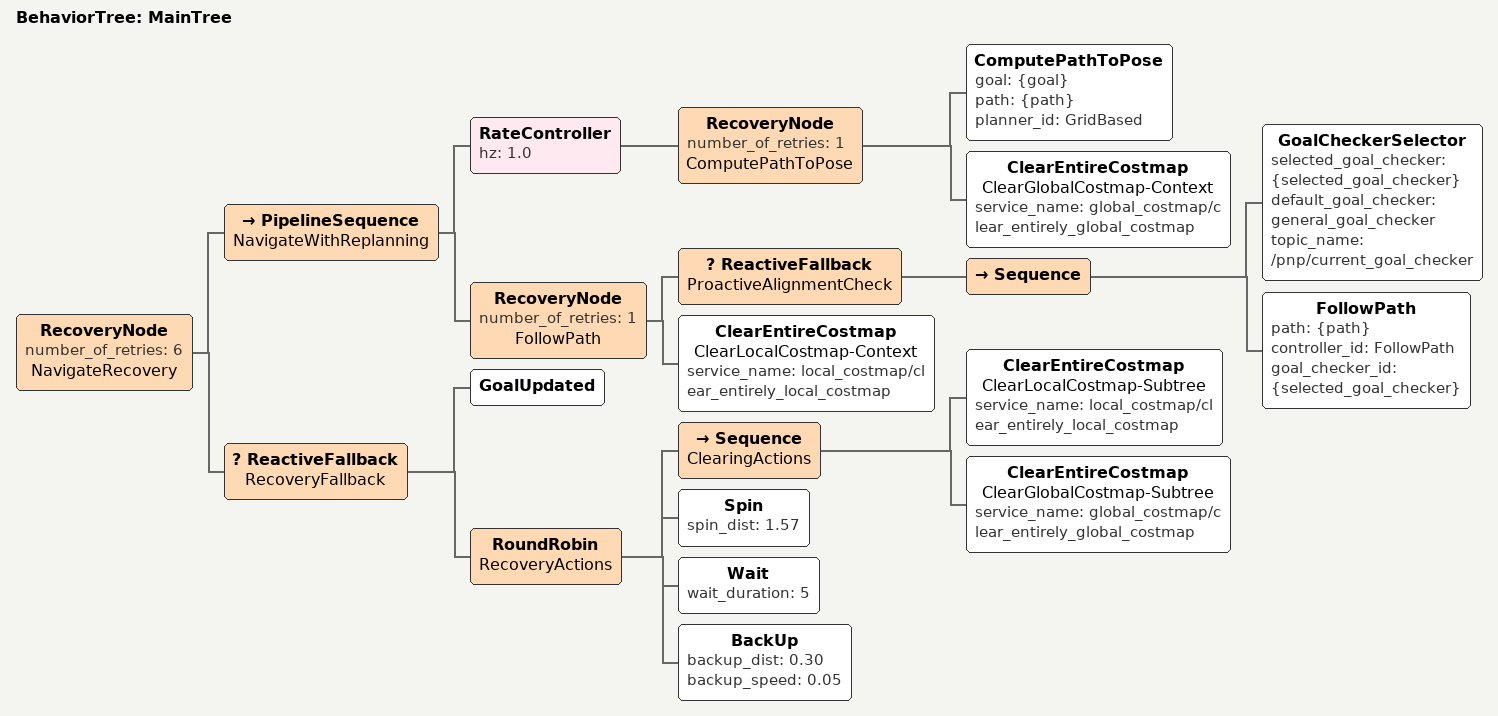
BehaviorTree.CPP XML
<root main_tree_to_execute="MainTree">
  <BehaviorTree ID="MainTree">
    <RecoveryNode number_of_retries="6" name="NavigateRecovery">

      <PipelineSequence name="NavigateWithReplanning">
        <RateController hz="1.0">
          <RecoveryNode number_of_retries="1" name="ComputePathToPose">
            <ComputePathToPose goal="{goal}" path="{path}" planner_id="GridBased"/>
            <ClearEntireCostmap name="ClearGlobalCostmap-Context" service_name="global_costmap/clear_entirely_global_costmap"/>
          </RecoveryNode>
        </RateController>

        <RecoveryNode number_of_retries="1" name="FollowPath">
          <ReactiveFallback name="ProactiveAlignmentCheck">

            <Sequence>
              <GoalCheckerSelector selected_goal_checker="{selected_goal_checker}" default_goal_checker="general_goal_checker" topic_name="/pnp/current_goal_checker"/>
              <FollowPath path="{path}" controller_id="FollowPath" goal_checker_id="{selected_goal_checker}"/>
            </Sequence>

          </ReactiveFallback>
            <ClearEntireCostmap name="ClearLocalCostmap-Context" service_name="local_costmap/clear_entirely_local_costmap"/>
        </RecoveryNode>
      </PipelineSequence>

      <ReactiveFallback name="RecoveryFallback">
        <GoalUpdated/>
        <RoundRobin name="RecoveryActions">
          <Sequence name="ClearingActions">
            <ClearEntireCostmap name="ClearLocalCostmap-Subtree" service_name="local_costmap/clear_entirely_local_costmap"/>
            <ClearEntireCostmap name="ClearGlobalCostmap-Subtree" service_name="global_costmap/clear_entirely_global_costmap"/>
          </Sequence>
          <Spin spin_dist="1.57"/>
          <Wait wait_duration="5"/>
          <BackUp backup_dist="0.30" backup_speed="0.05"/>
        </RoundRobin>
      </ReactiveFallback>

    </RecoveryNode>
  </BehaviorTree>
</root>
